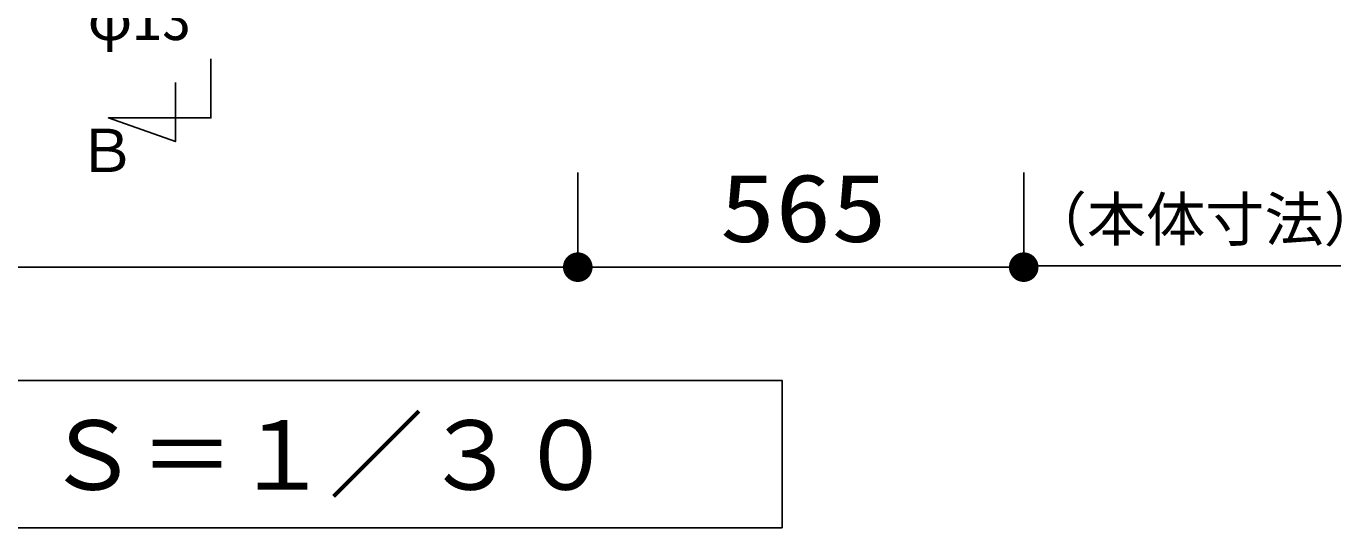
# Model space of a CAD drawing. Units: millimetres, scale not verified. Extents: x -8093 to 8093, y -5792 to 5792.
# Drawn here: x -4736 to -3069, y -262 to 374 of the extents above; entities that cross this region are included whole.
import ezdxf
from ezdxf.enums import TextEntityAlignment as Align

# ---------------------------------------------------------------- set-up
doc = ezdxf.new("R2010")
doc.units = ezdxf.units.MM
doc.header["$LTSCALE"] = 30
for name, color, linetype, lineweight in [('0-1_00クル-フ-0躯体', 3, 'Continuous', 25), ('0-3_00クル-フ-3空気管', 6, 'Continuous', 25), ('0-4_00クル-フ-6寸法', 132, 'Continuous', 25)]:
    doc.layers.add(name, color=color, linetype=linetype, lineweight=lineweight)
doc.styles.add('ＭＳ ゴシック', font='')
doc.styles.get('ＭＳ ゴシック').set_extended_font_data('MS Gothic')

msp = doc.modelspace()

# ---------------------------------------------------------------- linework, layer by layer
at = {"layer": '0-1_00クル-フ-0躯体'}
msp.add_lwpolyline([(-4502.01, 332.64), (-4502.01, 257.64), (-4632.01, 257.64), (-4547.01, 227.64), (-4547.01, 302.64)], dxfattribs=at)
msp.add_lwpolyline([(-3777.94, -261.56), (-3777.94, -75.25), (-5807.27, -75.25), (-5807.27, -261.56)], close=True, dxfattribs=at)
at = {"layer": '0-4_00クル-フ-6寸法', "color": 4}
for p, q in [((-4037.09, 188.52), (-4037.09, 68.52)), ((-4037.09, 188.52), (-4037.09, 68.52)), ((-3471.94, 188.52), (-3471.94, 68.52)), ((-5817.09, 68.52), (-4037.09, 68.52)), ((-4037.09, 68.52), (-3471.94, 68.52)), ((-3471.94, 70.02), (-3069.91, 70.02))]:
    msp.add_line(p, q, dxfattribs=at)
at = {"layer": '0-4_00クル-フ-6寸法'}
for points in [[(-4037.09, 68.52), (-4049.04, 82.97), (-4047.14, 84.36)], [(-4037.09, 68.52), (-4049.04, 82.97), (-4047.14, 84.36)], [(-4037.09, 68.52), (-4047.14, 84.36), (-4045.07, 85.49)], [(-4037.09, 68.52), (-4047.14, 84.36), (-4045.07, 85.49)], [(-4037.09, 68.52), (-4045.07, 85.49), (-4042.88, 86.36)], [(-4037.09, 68.52), (-4045.07, 85.49), (-4042.88, 86.36)], [(-4037.09, 68.52), (-4042.88, 86.36), (-4040.6, 86.94)], [(-4037.09, 68.52), (-4042.88, 86.36), (-4040.6, 86.94)], [(-4037.09, 68.52), (-4040.6, 86.94), (-4038.27, 87.24)], [(-4037.09, 68.52), (-4040.6, 86.94), (-4038.27, 87.24)], [(-4037.09, 68.52), (-4038.27, 87.24), (-4035.91, 87.24)], [(-4037.09, 68.52), (-4038.27, 87.24), (-4035.91, 87.24)], [(-4037.09, 68.52), (-4035.91, 87.24), (-4033.58, 86.94)], [(-4037.09, 68.52), (-4035.91, 87.24), (-4033.58, 86.94)], [(-4037.09, 68.52), (-4033.58, 86.94), (-4031.3, 86.36)], [(-4037.09, 68.52), (-4033.58, 86.94), (-4031.3, 86.36)], [(-4037.09, 68.52), (-4031.3, 86.36), (-4029.11, 85.49)], [(-4037.09, 68.52), (-4031.3, 86.36), (-4029.11, 85.49)], [(-4037.09, 68.52), (-4029.11, 85.49), (-4027.04, 84.36)], [(-4037.09, 68.52), (-4029.11, 85.49), (-4027.04, 84.36)], [(-4037.09, 68.52), (-4027.04, 84.36), (-4025.14, 82.97)], [(-4037.09, 68.52), (-4027.04, 84.36), (-4025.14, 82.97)], [(-3471.94, 68.52), (-3483.89, 82.97), (-3481.98, 84.36)], [(-3471.94, 68.52), (-3481.98, 84.36), (-3479.92, 85.49)], [(-3471.94, 68.52), (-3479.92, 85.49), (-3477.73, 86.36)], [(-3471.94, 68.52), (-3477.73, 86.36), (-3475.45, 86.94)], [(-3471.94, 68.52), (-3475.45, 86.94), (-3473.11, 87.24)], [(-3471.94, 68.52), (-3473.11, 87.24), (-3470.76, 87.24)], [(-3471.94, 68.52), (-3470.76, 87.24), (-3468.42, 86.94)], [(-3471.94, 68.52), (-3468.42, 86.94), (-3466.14, 86.36)], [(-3471.94, 68.52), (-3466.14, 86.36), (-3463.95, 85.49)], [(-3471.94, 68.52), (-3463.95, 85.49), (-3461.89, 84.36)], [(-3471.94, 68.52), (-3461.89, 84.36), (-3459.99, 82.97)], [(-4037.09, 68.52), (-4055.84, 68.52), (-4055.69, 70.87)], [(-4037.09, 68.52), (-4055.84, 68.52), (-4055.69, 70.87)], [(-4037.09, 68.52), (-4055.69, 66.17), (-4055.84, 68.52)], [(-4037.09, 68.52), (-4055.69, 66.17), (-4055.84, 68.52)], [(-4037.09, 68.52), (-4055.69, 70.87), (-4055.25, 73.19)], [(-4037.09, 68.52), (-4055.69, 70.87), (-4055.25, 73.19)], [(-4037.09, 68.52), (-4055.25, 63.86), (-4055.69, 66.17)], [(-4037.09, 68.52), (-4055.25, 63.86), (-4055.69, 66.17)], [(-4037.09, 68.52), (-4055.25, 73.19), (-4054.52, 75.43)], [(-4037.09, 68.52), (-4055.25, 73.19), (-4054.52, 75.43)], [(-4037.09, 68.52), (-4054.52, 61.62), (-4055.25, 63.86)], [(-4037.09, 68.52), (-4054.52, 61.62), (-4055.25, 63.86)], [(-4037.09, 68.52), (-4054.52, 75.43), (-4053.52, 77.56)], [(-4037.09, 68.52), (-4054.52, 75.43), (-4053.52, 77.56)], [(-4037.09, 68.52), (-4053.52, 59.49), (-4054.52, 61.62)], [(-4037.09, 68.52), (-4053.52, 59.49), (-4054.52, 61.62)], [(-4037.09, 68.52), (-4053.52, 77.56), (-4052.26, 79.54)], [(-4037.09, 68.52), (-4053.52, 77.56), (-4052.26, 79.54)], [(-4037.09, 68.52), (-4052.26, 57.5), (-4053.52, 59.49)], [(-4037.09, 68.52), (-4052.26, 57.5), (-4053.52, 59.49)], [(-4037.09, 68.52), (-4052.26, 79.54), (-4050.76, 81.36)], [(-4037.09, 68.52), (-4052.26, 79.54), (-4050.76, 81.36)], [(-4037.09, 68.52), (-4050.76, 55.69), (-4052.26, 57.5)], [(-4037.09, 68.52), (-4050.76, 55.69), (-4052.26, 57.5)], [(-4037.09, 68.52), (-4050.76, 81.36), (-4049.04, 82.97)], [(-4037.09, 68.52), (-4050.76, 81.36), (-4049.04, 82.97)], [(-4037.09, 68.52), (-4049.04, 54.08), (-4050.76, 55.69)], [(-4037.09, 68.52), (-4049.04, 54.08), (-4050.76, 55.69)], [(-4037.09, 68.52), (-4047.14, 52.69), (-4049.04, 54.08)], [(-4037.09, 68.52), (-4047.14, 52.69), (-4049.04, 54.08)], [(-4037.09, 68.52), (-4045.07, 51.56), (-4047.14, 52.69)], [(-4037.09, 68.52), (-4045.07, 51.56), (-4047.14, 52.69)], [(-4037.09, 68.52), (-4042.88, 50.69), (-4045.07, 51.56)], [(-4037.09, 68.52), (-4042.88, 50.69), (-4045.07, 51.56)], [(-4037.09, 68.52), (-4040.6, 50.11), (-4042.88, 50.69)], [(-4037.09, 68.52), (-4040.6, 50.11), (-4042.88, 50.69)], [(-4037.09, 68.52), (-4038.27, 49.81), (-4040.6, 50.11)], [(-4037.09, 68.52), (-4038.27, 49.81), (-4040.6, 50.11)], [(-4037.09, 68.52), (-4035.91, 49.81), (-4038.27, 49.81)], [(-4037.09, 68.52), (-4035.91, 49.81), (-4038.27, 49.81)], [(-4037.09, 68.52), (-4025.14, 82.97), (-4023.42, 81.36)], [(-4037.09, 68.52), (-4025.14, 82.97), (-4023.42, 81.36)], [(-4037.09, 68.52), (-4023.42, 81.36), (-4021.92, 79.54)], [(-4037.09, 68.52), (-4023.42, 81.36), (-4021.92, 79.54)], [(-4037.09, 68.52), (-4021.92, 79.54), (-4020.66, 77.56)], [(-4037.09, 68.52), (-4021.92, 79.54), (-4020.66, 77.56)], [(-4037.09, 68.52), (-4020.66, 77.56), (-4019.66, 75.43)], [(-4037.09, 68.52), (-4020.66, 77.56), (-4019.66, 75.43)], [(-4037.09, 68.52), (-4019.66, 75.43), (-4018.93, 73.19)], [(-4037.09, 68.52), (-4019.66, 75.43), (-4018.93, 73.19)], [(-4037.09, 68.52), (-4018.93, 73.19), (-4018.49, 70.87)], [(-4037.09, 68.52), (-4018.93, 73.19), (-4018.49, 70.87)], [(-4037.09, 68.52), (-4018.49, 70.87), (-4018.34, 68.52)], [(-4037.09, 68.52), (-4018.49, 70.87), (-4018.34, 68.52)], [(-4037.09, 68.52), (-4033.58, 50.11), (-4035.91, 49.81)], [(-4037.09, 68.52), (-4031.3, 50.69), (-4033.58, 50.11)], [(-4037.09, 68.52), (-4029.11, 51.56), (-4031.3, 50.69)], [(-4037.09, 68.52), (-4027.04, 52.69), (-4029.11, 51.56)], [(-4037.09, 68.52), (-4025.14, 54.08), (-4027.04, 52.69)], [(-4037.09, 68.52), (-4023.42, 55.69), (-4025.14, 54.08)], [(-4037.09, 68.52), (-4021.92, 57.5), (-4023.42, 55.69)], [(-4037.09, 68.52), (-4020.66, 59.49), (-4021.92, 57.5)], [(-4037.09, 68.52), (-4019.66, 61.62), (-4020.66, 59.49)], [(-4037.09, 68.52), (-4018.93, 63.86), (-4019.66, 61.62)], [(-4037.09, 68.52), (-4018.49, 66.17), (-4018.93, 63.86)], [(-4037.09, 68.52), (-4018.34, 68.52), (-4018.49, 66.17)], [(-4037.09, 68.52), (-4033.58, 50.11), (-4035.91, 49.81)], [(-4037.09, 68.52), (-4031.3, 50.69), (-4033.58, 50.11)], [(-4037.09, 68.52), (-4029.11, 51.56), (-4031.3, 50.69)], [(-4037.09, 68.52), (-4027.04, 52.69), (-4029.11, 51.56)], [(-4037.09, 68.52), (-4025.14, 54.08), (-4027.04, 52.69)], [(-4037.09, 68.52), (-4023.42, 55.69), (-4025.14, 54.08)], [(-4037.09, 68.52), (-4021.92, 57.5), (-4023.42, 55.69)], [(-4037.09, 68.52), (-4020.66, 59.49), (-4021.92, 57.5)], [(-4037.09, 68.52), (-4019.66, 61.62), (-4020.66, 59.49)], [(-4037.09, 68.52), (-4018.93, 63.86), (-4019.66, 61.62)], [(-4037.09, 68.52), (-4018.49, 66.17), (-4018.93, 63.86)], [(-4037.09, 68.52), (-4018.34, 68.52), (-4018.49, 66.17)], [(-3471.94, 68.52), (-3490.69, 68.52), (-3490.54, 70.87)], [(-3471.94, 68.52), (-3490.54, 66.17), (-3490.69, 68.52)], [(-3471.94, 68.52), (-3490.54, 70.87), (-3490.1, 73.19)], [(-3471.94, 68.52), (-3490.1, 63.86), (-3490.54, 66.17)], [(-3471.94, 68.52), (-3490.1, 73.19), (-3489.37, 75.43)], [(-3471.94, 68.52), (-3489.37, 61.62), (-3490.1, 63.86)], [(-3471.94, 68.52), (-3489.37, 75.43), (-3488.37, 77.56)], [(-3471.94, 68.52), (-3488.37, 59.49), (-3489.37, 61.62)], [(-3471.94, 68.52), (-3488.37, 77.56), (-3487.11, 79.54)], [(-3471.94, 68.52), (-3487.11, 57.5), (-3488.37, 59.49)], [(-3471.94, 68.52), (-3487.11, 79.54), (-3485.61, 81.36)], [(-3471.94, 68.52), (-3485.61, 55.69), (-3487.11, 57.5)], [(-3471.94, 68.52), (-3485.61, 81.36), (-3483.89, 82.97)], [(-3471.94, 68.52), (-3483.89, 54.08), (-3485.61, 55.69)], [(-3471.94, 68.52), (-3481.98, 52.69), (-3483.89, 54.08)], [(-3471.94, 68.52), (-3479.92, 51.56), (-3481.98, 52.69)], [(-3471.94, 68.52), (-3477.73, 50.69), (-3479.92, 51.56)], [(-3471.94, 68.52), (-3475.45, 50.11), (-3477.73, 50.69)], [(-3471.94, 68.52), (-3473.11, 49.81), (-3475.45, 50.11)], [(-3471.94, 68.52), (-3470.76, 49.81), (-3473.11, 49.81)], [(-3471.94, 68.52), (-3459.99, 82.97), (-3458.27, 81.36)], [(-3471.94, 68.52), (-3458.27, 81.36), (-3456.77, 79.54)], [(-3471.94, 68.52), (-3456.77, 79.54), (-3455.51, 77.56)], [(-3471.94, 68.52), (-3455.51, 77.56), (-3454.5, 75.43)], [(-3471.94, 68.52), (-3454.5, 75.43), (-3453.78, 73.19)], [(-3471.94, 68.52), (-3453.78, 73.19), (-3453.33, 70.87)], [(-3471.94, 68.52), (-3453.33, 70.87), (-3453.19, 68.52)], [(-3471.94, 68.52), (-3468.42, 50.11), (-3470.76, 49.81)], [(-3471.94, 68.52), (-3466.14, 50.69), (-3468.42, 50.11)], [(-3471.94, 68.52), (-3463.95, 51.56), (-3466.14, 50.69)], [(-3471.94, 68.52), (-3461.89, 52.69), (-3463.95, 51.56)], [(-3471.94, 68.52), (-3459.99, 54.08), (-3461.89, 52.69)], [(-3471.94, 68.52), (-3458.27, 55.69), (-3459.99, 54.08)], [(-3471.94, 68.52), (-3456.77, 57.5), (-3458.27, 55.69)], [(-3471.94, 68.52), (-3455.51, 59.49), (-3456.77, 57.5)], [(-3471.94, 68.52), (-3454.5, 61.62), (-3455.51, 59.49)], [(-3471.94, 68.52), (-3453.78, 63.86), (-3454.5, 61.62)], [(-3471.94, 68.52), (-3453.33, 66.17), (-3453.78, 63.86)], [(-3471.94, 68.52), (-3453.19, 68.52), (-3453.33, 66.17)]]:
    msp.add_solid(points, dxfattribs=at)

# ---------------------------------------------------------------- texts
at = {"layer": '0-1_00クル-フ-0躯体', "color": 4, "style": 'ＭＳ ゴシック'}
for s, height, p in [('Ｂ', 54.99, (-4671.68, 172.43)), ('Ｓ＝１／３０', 87.98, (-4712.47, -239.86))]:
    msp.add_text(s, height=height, dxfattribs=at).set_placement(p, align=Align.BOTTOM_LEFT)
at = {"layer": '0-3_00クル-フ-3空気管', "color": 4, "style": 'ＭＳ ゴシック'}
msp.add_text('φ13', height=54.99, dxfattribs=at).set_placement((-4658.4, 339.77), align=Align.BOTTOM_LEFT)
at = {"layer": '0-4_00クル-フ-6寸法', "color": 3, "style": 'ＭＳ ゴシック', "width": 1.2}
msp.add_text('565', height=86.66, dxfattribs=at).set_placement((-3857.37, 74.37), align=Align.BOTTOM_LEFT)
at = {"layer": '0-4_00クル-フ-6寸法', "color": 4, "style": 'ＭＳ ゴシック'}
msp.add_text('（本体寸法）', height=54.99, dxfattribs=at).set_placement((-3466.86, 85.14), align=Align.BOTTOM_LEFT)

doc.saveas('drawing.dxf')
